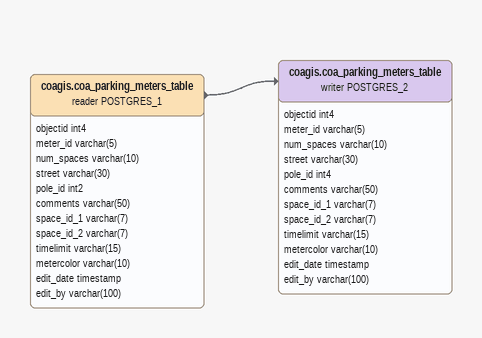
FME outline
coagis.coa_parking_meters_table (reader POSTGRES_1)
    attributes: objectid int4, meter_id varchar(5), num_spaces varchar(10), street varchar(30), pole_id int2, comments varchar(50), space_id_1 varchar(7), space_id_2 varchar(7), timelimit varchar(15), metercolor varchar(10), edit_date timestamp, edit_by varchar(100)
    -> coagis.coa_parking_meters_table (writer POSTGRES_2)
coagis.coa_parking_meters_table (writer POSTGRES_2)
    attributes: objectid int4, meter_id varchar(5), num_spaces varchar(10), street varchar(30), pole_id int4, comments varchar(50), space_id_1 varchar(7), space_id_2 varchar(7), timelimit varchar(15), metercolor varchar(10), edit_date timestamp, edit_by varchar(100)
